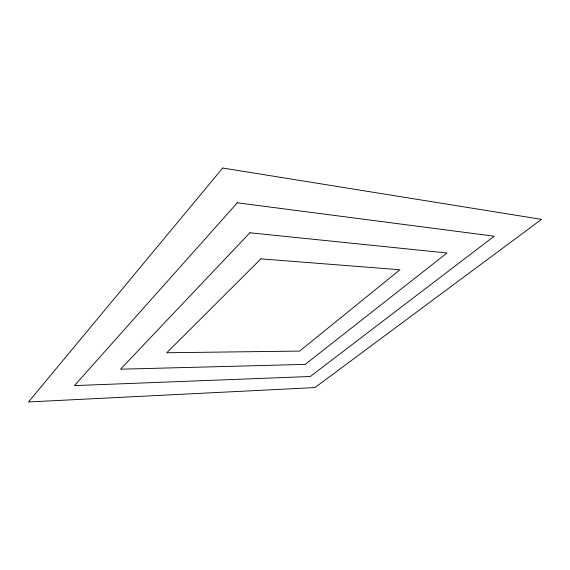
<?xml version="1.0" encoding="UTF-8"?>
<svg xmlns="http://www.w3.org/2000/svg" width="570" height="570" viewBox="0 0 570 570"><rect width="100%" height="100%" fill="white"/><g stroke="black" fill="none" stroke-linecap="round" stroke-linejoin="round"><path stroke-width="0.85" d="M222.713 168.029L28.5 401.971L314.946 387.579L541.5 219.364L222.713 168.029M237.32 202.806L74.463 385.612L310.294 376.499L494.183 236.208L237.32 202.806M249.909 232.774L120.555 369.203L305.207 364.394L447.001 253.002L249.909 232.774M260.875 258.865L166.782 352.745L299.62 351.099L399.955 269.752L260.875 258.865"/></g></svg>
